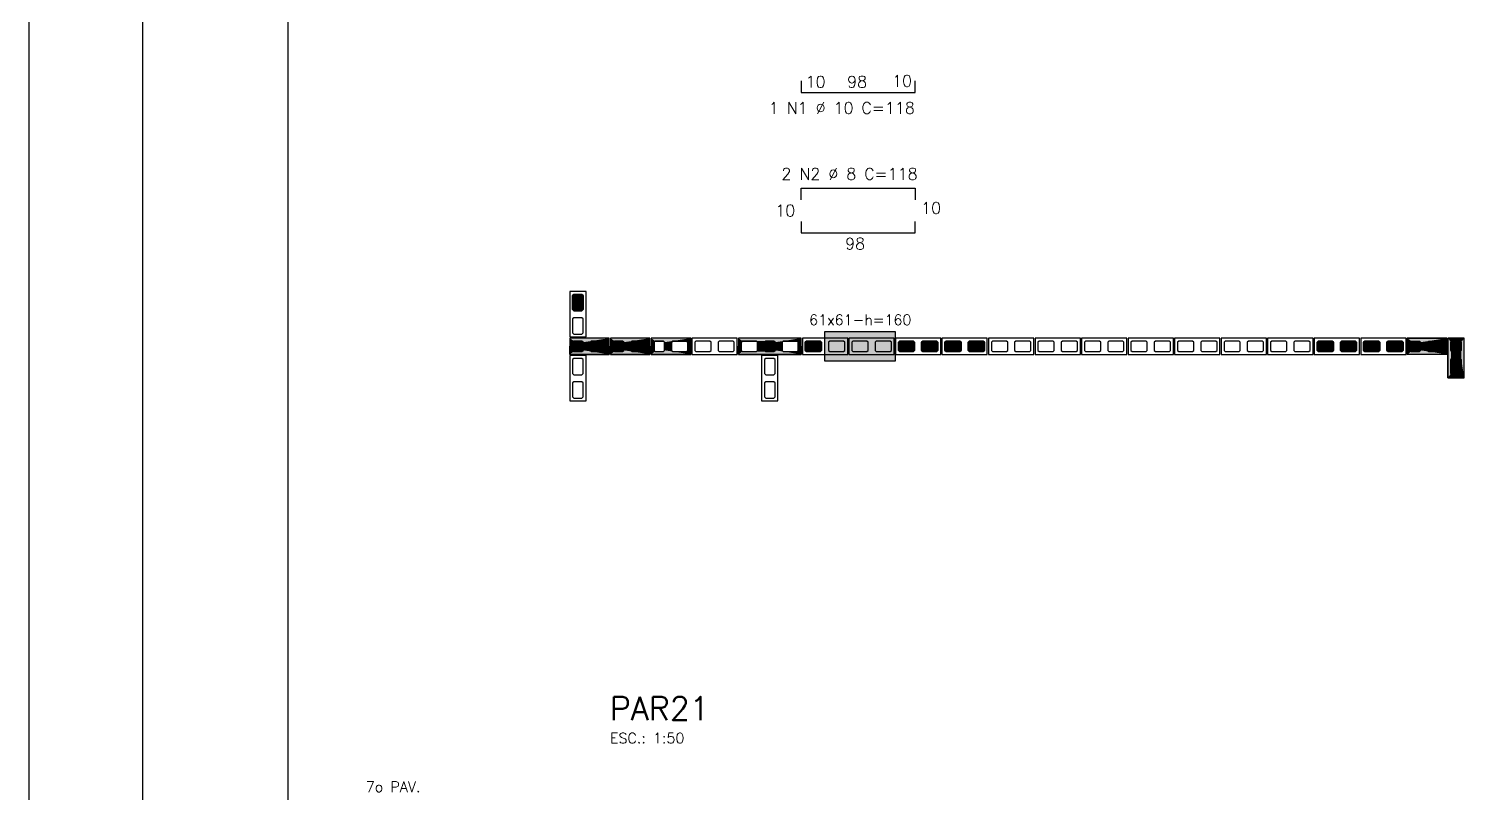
# Model space of a CAD drawing. Extents: x -1.9 to 86, y -1.6 to 61.
# Drawn here: x -1.95 to 22.98, y 15.89 to 29.02 of the extents above; entities that cross this region are included whole.
import ezdxf

# ---------------------------------------------------------------- set-up
doc = ezdxf.new("R2010")
doc.units = 0
doc.header["$MEASUREMENT"] = 0
doc.linetypes.add('HIDDEN', pattern=[9.525, 6.35, -3.175])
doc.layers.get('Defpoints').update_dxf_attribs({"linetype": 'CONTINUOUS'})
for name, color, linetype in [('ARQ_FOLHA', 7, 'CONTINUOUS'), ('PENA_01', 1, 'CONTINUOUS'), ('PENA_02', 2, 'CONTINUOUS'), ('PENA_03', 3, 'CONTINUOUS'), ('PENA_05', 5, 'CONTINUOUS'), ('PENA_06', 6, 'CONTINUOUS'), ('PENA_11', 252, 'CONTINUOUS'), ('PENA_19', 240, 'CONTINUOUS'), ('PENA_21', 100, 'CONTINUOUS'), ('PENA_23', 50, 'CONTINUOUS')]:
    doc.layers.add(name, color=color, linetype=linetype)
doc.styles.get("Standard").update_dxf_attribs({"font": 'ROMANS.SHX'})

msp = doc.modelspace()

# ---------------------------------------------------------------- linework, layer by layer
at = {"layer": 'ARQ_FOLHA', "color": 1}
for points in [[(0, 0), (84.1, 0), (84.1, 59.4), (0, 59.4)], [(2.5, 1), (83.1, 1), (83.1, 58.4), (2.5, 58.4)]]:
    msp.add_lwpolyline(points, close=True, dxfattribs=at)
at = {"layer": 'Defpoints', "color": 8, "linetype": 'HIDDEN', "ltscale": 100}
msp.add_lwpolyline([(-1.95, 60.95), (-1.95, -1.55), (86.05, -1.55), (86.05, 60.95)], close=True, dxfattribs=at)
at = {"layer": 'PENA_01', "linetype": 'Continuous'}
for points in [[(7.557, 24.173), (7.577, 24.193), (7.577, 24.433), (7.557, 24.453), (7.417, 24.453), (7.397, 24.433), (7.397, 24.193), (7.417, 24.173), (7.557, 24.173)], [(7.557, 23.773), (7.577, 23.793), (7.577, 24.033), (7.557, 24.053), (7.417, 24.053), (7.397, 24.033), (7.397, 23.793), (7.417, 23.773), (7.557, 23.773)], [(7.417, 23.473), (7.557, 23.473), (7.577, 23.493), (7.577, 23.633), (7.557, 23.653), (7.417, 23.653), (7.397, 23.633), (7.397, 23.493), (7.417, 23.473)], [(7.717, 23.473), (7.957, 23.473), (7.977, 23.493), (7.977, 23.633), (7.957, 23.653), (7.717, 23.653), (7.697, 23.633), (7.697, 23.493), (7.717, 23.473)], [(8.117, 23.473), (8.257, 23.473), (8.277, 23.493), (8.277, 23.633), (8.257, 23.653), (8.117, 23.653), (8.097, 23.633), (8.097, 23.493), (8.117, 23.473)], [(8.417, 23.473), (8.657, 23.473), (8.677, 23.493), (8.677, 23.633), (8.657, 23.653), (8.417, 23.653), (8.397, 23.633), (8.397, 23.493), (8.417, 23.473)], [(8.817, 23.473), (8.957, 23.473), (8.977, 23.493), (8.977, 23.633), (8.957, 23.653), (8.817, 23.653), (8.797, 23.633), (8.797, 23.493), (8.817, 23.473)], [(9.117, 23.473), (9.357, 23.473), (9.377, 23.493), (9.377, 23.633), (9.357, 23.653), (9.117, 23.653), (9.097, 23.633), (9.097, 23.493), (9.117, 23.473)], [(9.497, 23.493), (9.517, 23.473), (9.757, 23.473), (9.777, 23.493), (9.777, 23.633), (9.757, 23.653), (9.517, 23.653), (9.497, 23.633), (9.497, 23.493)], [(9.897, 23.493), (9.917, 23.473), (10.157, 23.473), (10.177, 23.493), (10.177, 23.633), (10.157, 23.653), (9.917, 23.653), (9.897, 23.633), (9.897, 23.493)], [(10.297, 23.493), (10.317, 23.473), (10.557, 23.473), (10.577, 23.493), (10.577, 23.633), (10.557, 23.653), (10.317, 23.653), (10.297, 23.633), (10.297, 23.493)], [(10.697, 23.493), (10.717, 23.473), (10.857, 23.473), (10.877, 23.493), (10.877, 23.633), (10.857, 23.653), (10.717, 23.653), (10.697, 23.633), (10.697, 23.493)], [(10.997, 23.493), (11.017, 23.473), (11.257, 23.473), (11.277, 23.493), (11.277, 23.633), (11.257, 23.653), (11.017, 23.653), (10.997, 23.633), (10.997, 23.493)], [(11.677, 23.633), (11.657, 23.653), (11.417, 23.653), (11.397, 23.633), (11.397, 23.493), (11.417, 23.473), (11.657, 23.473), (11.677, 23.493), (11.677, 23.633)], [(12.077, 23.633), (12.057, 23.653), (11.817, 23.653), (11.797, 23.633), (11.797, 23.493), (11.817, 23.473), (12.057, 23.473), (12.077, 23.493), (12.077, 23.633)], [(12.477, 23.633), (12.457, 23.653), (12.217, 23.653), (12.197, 23.633), (12.197, 23.493), (12.217, 23.473), (12.457, 23.473), (12.477, 23.493), (12.477, 23.633)], [(12.877, 23.633), (12.857, 23.653), (12.617, 23.653), (12.597, 23.633), (12.597, 23.493), (12.617, 23.473), (12.857, 23.473), (12.877, 23.493), (12.877, 23.633)], [(13.277, 23.633), (13.257, 23.653), (13.017, 23.653), (12.997, 23.633), (12.997, 23.493), (13.017, 23.473), (13.257, 23.473), (13.277, 23.493), (13.277, 23.633)], [(13.677, 23.633), (13.657, 23.653), (13.417, 23.653), (13.397, 23.633), (13.397, 23.493), (13.417, 23.473), (13.657, 23.473), (13.677, 23.493), (13.677, 23.633)], [(14.077, 23.633), (14.057, 23.653), (13.817, 23.653), (13.797, 23.633), (13.797, 23.493), (13.817, 23.473), (14.057, 23.473), (14.077, 23.493), (14.077, 23.633)], [(14.477, 23.633), (14.457, 23.653), (14.217, 23.653), (14.197, 23.633), (14.197, 23.493), (14.217, 23.473), (14.457, 23.473), (14.477, 23.493), (14.477, 23.633)], [(14.877, 23.633), (14.857, 23.653), (14.617, 23.653), (14.597, 23.633), (14.597, 23.493), (14.617, 23.473), (14.857, 23.473), (14.877, 23.493), (14.877, 23.633)], [(15.277, 23.633), (15.257, 23.653), (15.017, 23.653), (14.997, 23.633), (14.997, 23.493), (15.017, 23.473), (15.257, 23.473), (15.277, 23.493), (15.277, 23.633)], [(15.677, 23.633), (15.657, 23.653), (15.417, 23.653), (15.397, 23.633), (15.397, 23.493), (15.417, 23.473), (15.657, 23.473), (15.677, 23.493), (15.677, 23.633)], [(16.077, 23.633), (16.057, 23.653), (15.817, 23.653), (15.797, 23.633), (15.797, 23.493), (15.817, 23.473), (16.057, 23.473), (16.077, 23.493), (16.077, 23.633)], [(16.477, 23.633), (16.457, 23.653), (16.217, 23.653), (16.197, 23.633), (16.197, 23.493), (16.217, 23.473), (16.457, 23.473), (16.477, 23.493), (16.477, 23.633)], [(16.877, 23.633), (16.857, 23.653), (16.617, 23.653), (16.597, 23.633), (16.597, 23.493), (16.617, 23.473), (16.857, 23.473), (16.877, 23.493), (16.877, 23.633)], [(17.277, 23.633), (17.257, 23.653), (17.017, 23.653), (16.997, 23.633), (16.997, 23.493), (17.017, 23.473), (17.257, 23.473), (17.277, 23.493), (17.277, 23.633)], [(17.677, 23.633), (17.657, 23.653), (17.417, 23.653), (17.397, 23.633), (17.397, 23.493), (17.417, 23.473), (17.657, 23.473), (17.677, 23.493), (17.677, 23.633)], [(18.077, 23.633), (18.057, 23.653), (17.817, 23.653), (17.797, 23.633), (17.797, 23.493), (17.817, 23.473), (18.057, 23.473), (18.077, 23.493), (18.077, 23.633)], [(18.477, 23.633), (18.457, 23.653), (18.217, 23.653), (18.197, 23.633), (18.197, 23.493), (18.217, 23.473), (18.457, 23.473), (18.477, 23.493), (18.477, 23.633)], [(18.877, 23.633), (18.857, 23.653), (18.617, 23.653), (18.597, 23.633), (18.597, 23.493), (18.617, 23.473), (18.857, 23.473), (18.877, 23.493), (18.877, 23.633)], [(19.277, 23.633), (19.257, 23.653), (19.017, 23.653), (18.997, 23.633), (18.997, 23.493), (19.017, 23.473), (19.257, 23.473), (19.277, 23.493), (19.277, 23.633)], [(19.677, 23.633), (19.657, 23.653), (19.417, 23.653), (19.397, 23.633), (19.397, 23.493), (19.417, 23.473), (19.657, 23.473), (19.677, 23.493), (19.677, 23.633)], [(20.077, 23.633), (20.057, 23.653), (19.817, 23.653), (19.797, 23.633), (19.797, 23.493), (19.817, 23.473), (20.057, 23.473), (20.077, 23.493), (20.077, 23.633)], [(20.477, 23.633), (20.457, 23.653), (20.217, 23.653), (20.197, 23.633), (20.197, 23.493), (20.217, 23.473), (20.457, 23.473), (20.477, 23.493), (20.477, 23.633)], [(20.877, 23.633), (20.857, 23.653), (20.617, 23.653), (20.597, 23.633), (20.597, 23.493), (20.617, 23.473), (20.857, 23.473), (20.877, 23.493), (20.877, 23.633)], [(21.277, 23.633), (21.257, 23.653), (21.017, 23.653), (20.997, 23.633), (20.997, 23.493), (21.017, 23.473), (21.257, 23.473), (21.277, 23.493), (21.277, 23.633)], [(21.677, 23.633), (21.657, 23.653), (21.417, 23.653), (21.397, 23.633), (21.397, 23.493), (21.417, 23.473), (21.657, 23.473), (21.677, 23.493), (21.677, 23.633)], [(21.817, 23.653), (21.957, 23.653), (21.977, 23.633), (21.977, 23.493), (21.957, 23.473), (21.817, 23.473), (21.797, 23.493), (21.797, 23.633), (21.817, 23.653)], [(22.117, 23.653), (22.357, 23.653), (22.377, 23.633), (22.377, 23.493), (22.357, 23.473), (22.117, 23.473), (22.097, 23.493), (22.097, 23.633), (22.117, 23.653)], [(22.497, 23.633), (22.497, 23.493), (22.517, 23.473), (22.657, 23.473), (22.677, 23.493), (22.677, 23.633), (22.657, 23.653), (22.517, 23.653), (22.497, 23.633)], [(7.417, 23.353), (7.397, 23.333), (7.397, 23.093), (7.417, 23.073), (7.557, 23.073), (7.577, 23.093), (7.577, 23.333), (7.557, 23.353), (7.417, 23.353)], [(10.717, 23.353), (10.697, 23.333), (10.697, 23.093), (10.717, 23.073), (10.857, 23.073), (10.877, 23.093), (10.877, 23.333), (10.857, 23.353), (10.717, 23.353)], [(22.497, 23.333), (22.497, 23.093), (22.517, 23.073), (22.657, 23.073), (22.677, 23.093), (22.677, 23.333), (22.657, 23.353), (22.517, 23.353), (22.497, 23.333)], [(7.417, 22.953), (7.397, 22.933), (7.397, 22.693), (7.417, 22.673), (7.557, 22.673), (7.577, 22.693), (7.577, 22.933), (7.557, 22.953), (7.417, 22.953)], [(10.717, 22.953), (10.697, 22.933), (10.697, 22.693), (10.717, 22.673), (10.857, 22.673), (10.877, 22.693), (10.877, 22.933), (10.857, 22.953), (10.717, 22.953)]]:
    msp.add_lwpolyline(points, dxfattribs=at)
at = {"layer": 'PENA_02', "linetype": 'Continuous'}
for p, q in [((11.327, 23.703), (10.247, 23.703)), ((10.247, 23.703), (10.247, 23.423)), ((11.327, 23.423), (11.327, 23.703)), ((10.247, 23.423), (11.327, 23.423))]:
    msp.add_line(p, q, dxfattribs=at)
for points in [[(7.627, 23.723), (7.627, 24.503), (7.347, 24.503), (7.347, 23.723), (7.627, 23.723)], [(7.347, 23.423), (8.027, 23.423), (8.027, 23.703), (7.347, 23.703), (7.347, 23.423)], [(8.047, 23.423), (8.727, 23.423), (8.727, 23.703), (8.047, 23.703), (8.047, 23.423)], [(8.747, 23.423), (9.427, 23.423), (9.427, 23.703), (8.747, 23.703), (8.747, 23.423)], [(9.447, 23.423), (10.227, 23.423), (10.227, 23.703), (9.447, 23.703), (9.447, 23.423)], [(12.127, 23.703), (11.347, 23.703), (11.347, 23.423), (12.127, 23.423), (12.127, 23.703)], [(12.927, 23.703), (12.147, 23.703), (12.147, 23.423), (12.927, 23.423), (12.927, 23.703)], [(13.727, 23.703), (12.947, 23.703), (12.947, 23.423), (13.727, 23.423), (13.727, 23.703)], [(14.527, 23.703), (13.747, 23.703), (13.747, 23.423), (14.527, 23.423), (14.527, 23.703)], [(15.327, 23.703), (14.547, 23.703), (14.547, 23.423), (15.327, 23.423), (15.327, 23.703)], [(16.127, 23.703), (15.347, 23.703), (15.347, 23.423), (16.127, 23.423), (16.127, 23.703)], [(16.927, 23.703), (16.147, 23.703), (16.147, 23.423), (16.927, 23.423), (16.927, 23.703)], [(17.727, 23.703), (16.947, 23.703), (16.947, 23.423), (17.727, 23.423), (17.727, 23.703)], [(18.527, 23.703), (17.747, 23.703), (17.747, 23.423), (18.527, 23.423), (18.527, 23.703)], [(19.327, 23.703), (18.547, 23.703), (18.547, 23.423), (19.327, 23.423), (19.327, 23.703)], [(20.127, 23.703), (19.347, 23.703), (19.347, 23.423), (20.127, 23.423), (20.127, 23.703)], [(20.927, 23.703), (20.147, 23.703), (20.147, 23.423), (20.927, 23.423), (20.927, 23.703)], [(21.727, 23.703), (20.947, 23.703), (20.947, 23.423), (21.727, 23.423), (21.727, 23.703)], [(21.747, 23.703), (22.427, 23.703), (22.427, 23.423), (21.747, 23.423), (21.747, 23.703)], [(22.447, 23.703), (22.447, 23.023), (22.727, 23.023), (22.727, 23.703), (22.447, 23.703)], [(7.347, 23.403), (7.347, 22.623), (7.627, 22.623), (7.627, 23.403), (7.347, 23.403)], [(10.647, 23.403), (10.647, 22.623), (10.927, 22.623), (10.927, 23.403), (10.647, 23.403)]]:
    msp.add_lwpolyline(points, dxfattribs=at)
at = {"layer": 'PENA_03', "linetype": 'Continuous'}
for points in [[(7.557, 24.453), (7.577, 24.433), (7.577, 24.193), (7.557, 24.173), (7.417, 24.173), (7.397, 24.193), (7.397, 24.433), (7.417, 24.453), (7.557, 24.453)], [(7.557, 23.653), (7.577, 23.633), (7.577, 23.493), (7.557, 23.473), (7.417, 23.473), (7.397, 23.493), (7.397, 23.633), (7.417, 23.653), (7.557, 23.653)], [(7.977, 23.493), (7.957, 23.473), (7.717, 23.473), (7.697, 23.493), (7.697, 23.633), (7.717, 23.653), (7.957, 23.653), (7.977, 23.633), (7.977, 23.493)], [(8.257, 23.653), (8.277, 23.633), (8.277, 23.493), (8.257, 23.473), (8.117, 23.473), (8.097, 23.493), (8.097, 23.633), (8.117, 23.653), (8.257, 23.653)], [(8.677, 23.493), (8.657, 23.473), (8.417, 23.473), (8.397, 23.493), (8.397, 23.633), (8.417, 23.653), (8.657, 23.653), (8.677, 23.633), (8.677, 23.493)], [(10.857, 23.653), (10.877, 23.633), (10.877, 23.493), (10.857, 23.473), (10.717, 23.473), (10.697, 23.493), (10.697, 23.633), (10.717, 23.653), (10.857, 23.653)], [(11.397, 23.633), (11.417, 23.653), (11.657, 23.653), (11.677, 23.633), (11.677, 23.493), (11.657, 23.473), (11.417, 23.473), (11.397, 23.493), (11.397, 23.633)], [(12.997, 23.633), (13.017, 23.653), (13.257, 23.653), (13.277, 23.633), (13.277, 23.493), (13.257, 23.473), (13.017, 23.473), (12.997, 23.493), (12.997, 23.633)], [(13.397, 23.633), (13.417, 23.653), (13.657, 23.653), (13.677, 23.633), (13.677, 23.493), (13.657, 23.473), (13.417, 23.473), (13.397, 23.493), (13.397, 23.633)], [(13.797, 23.633), (13.817, 23.653), (14.057, 23.653), (14.077, 23.633), (14.077, 23.493), (14.057, 23.473), (13.817, 23.473), (13.797, 23.493), (13.797, 23.633)], [(14.197, 23.633), (14.217, 23.653), (14.457, 23.653), (14.477, 23.633), (14.477, 23.493), (14.457, 23.473), (14.217, 23.473), (14.197, 23.493), (14.197, 23.633)], [(20.477, 23.493), (20.457, 23.473), (20.217, 23.473), (20.197, 23.493), (20.197, 23.633), (20.217, 23.653), (20.457, 23.653), (20.477, 23.633), (20.477, 23.493)], [(20.877, 23.493), (20.857, 23.473), (20.617, 23.473), (20.597, 23.493), (20.597, 23.633), (20.617, 23.653), (20.857, 23.653), (20.877, 23.633), (20.877, 23.493)], [(21.277, 23.493), (21.257, 23.473), (21.017, 23.473), (20.997, 23.493), (20.997, 23.633), (21.017, 23.653), (21.257, 23.653), (21.277, 23.633), (21.277, 23.493)], [(21.677, 23.493), (21.657, 23.473), (21.417, 23.473), (21.397, 23.493), (21.397, 23.633), (21.417, 23.653), (21.657, 23.653), (21.677, 23.633), (21.677, 23.493)], [(21.957, 23.653), (21.977, 23.633), (21.977, 23.493), (21.957, 23.473), (21.817, 23.473), (21.797, 23.493), (21.797, 23.633), (21.817, 23.653), (21.957, 23.653)], [(22.377, 23.493), (22.357, 23.473), (22.117, 23.473), (22.097, 23.493), (22.097, 23.633), (22.117, 23.653), (22.357, 23.653), (22.377, 23.633), (22.377, 23.493)], [(22.677, 23.493), (22.657, 23.473), (22.517, 23.473), (22.497, 23.493), (22.497, 23.633), (22.517, 23.653), (22.657, 23.653), (22.677, 23.633), (22.677, 23.493)], [(22.517, 23.073), (22.497, 23.093), (22.497, 23.333), (22.517, 23.353), (22.657, 23.353), (22.677, 23.333), (22.677, 23.093), (22.657, 23.073), (22.517, 23.073)]]:
    msp.add_lwpolyline(points, dxfattribs=at)
for centre in [(7.487, 24.313), (7.487, 23.563), (7.837, 23.563), (8.187, 23.563), (8.537, 23.563), (10.787, 23.563), (11.537, 23.563), (13.137, 23.563), (13.537, 23.563), (13.937, 23.563), (14.337, 23.563), (20.337, 23.563), (20.737, 23.563), (21.137, 23.563), (21.537, 23.563), (21.887, 23.563), (22.237, 23.563), (22.587, 23.563), (22.587, 23.213)]:
    msp.add_circle(centre, 0.04, dxfattribs=at)
for points in [[(7.527, 24.313), (7.467, 24.347), (7.449, 24.326)], [(7.527, 24.313), (7.449, 24.326), (7.449, 24.299)], [(7.527, 24.313), (7.449, 24.299), (7.467, 24.278)], [(7.527, 24.313), (7.494, 24.352), (7.467, 24.347)], [(7.527, 24.313), (7.467, 24.278), (7.494, 24.273)], [(7.527, 24.313), (7.518, 24.338), (7.494, 24.352)], [(7.527, 24.313), (7.494, 24.273), (7.518, 24.287)], [(7.527, 24.313), (7.518, 24.287), (7.527, 24.313)], [(7.527, 23.563), (7.467, 23.597), (7.449, 23.576)], [(7.527, 23.563), (7.449, 23.576), (7.449, 23.549)], [(7.527, 23.563), (7.449, 23.549), (7.467, 23.528)], [(7.527, 23.563), (7.494, 23.602), (7.467, 23.597)], [(7.527, 23.563), (7.467, 23.528), (7.494, 23.523)], [(7.527, 23.563), (7.518, 23.588), (7.494, 23.602)], [(7.527, 23.563), (7.494, 23.523), (7.518, 23.537)], [(7.527, 23.563), (7.518, 23.537), (7.527, 23.563)], [(7.877, 23.563), (7.817, 23.597), (7.799, 23.576)], [(7.877, 23.563), (7.799, 23.576), (7.799, 23.549)], [(7.877, 23.563), (7.799, 23.549), (7.817, 23.528)], [(7.877, 23.563), (7.844, 23.602), (7.817, 23.597)], [(7.877, 23.563), (7.817, 23.528), (7.844, 23.523)], [(7.877, 23.563), (7.868, 23.588), (7.844, 23.602)], [(7.877, 23.563), (7.844, 23.523), (7.868, 23.537)], [(7.877, 23.563), (7.868, 23.537), (7.877, 23.563)], [(8.227, 23.563), (8.167, 23.597), (8.149, 23.576)], [(8.227, 23.563), (8.149, 23.576), (8.149, 23.549)], [(8.227, 23.563), (8.149, 23.549), (8.167, 23.528)], [(8.227, 23.563), (8.194, 23.602), (8.167, 23.597)], [(8.227, 23.563), (8.167, 23.528), (8.194, 23.523)], [(8.227, 23.563), (8.218, 23.588), (8.194, 23.602)], [(8.227, 23.563), (8.194, 23.523), (8.218, 23.537)], [(8.227, 23.563), (8.218, 23.537), (8.227, 23.563)], [(8.577, 23.563), (8.517, 23.597), (8.499, 23.576)], [(8.577, 23.563), (8.499, 23.576), (8.499, 23.549)], [(8.577, 23.563), (8.499, 23.549), (8.517, 23.528)], [(8.577, 23.563), (8.544, 23.602), (8.517, 23.597)], [(8.577, 23.563), (8.517, 23.528), (8.544, 23.523)], [(8.577, 23.563), (8.568, 23.588), (8.544, 23.602)], [(8.577, 23.563), (8.544, 23.523), (8.568, 23.537)], [(8.577, 23.563), (8.568, 23.537), (8.577, 23.563)], [(10.827, 23.563), (10.767, 23.597), (10.749, 23.576)], [(10.827, 23.563), (10.749, 23.576), (10.749, 23.549)], [(10.827, 23.563), (10.749, 23.549), (10.767, 23.528)], [(10.827, 23.563), (10.794, 23.602), (10.767, 23.597)], [(10.827, 23.563), (10.767, 23.528), (10.794, 23.523)], [(10.827, 23.563), (10.818, 23.588), (10.794, 23.602)], [(10.827, 23.563), (10.794, 23.523), (10.818, 23.537)], [(10.827, 23.563), (10.818, 23.537), (10.827, 23.563)], [(11.577, 23.563), (11.517, 23.597), (11.499, 23.576)], [(11.577, 23.563), (11.499, 23.576), (11.499, 23.549)], [(11.577, 23.563), (11.499, 23.549), (11.517, 23.528)], [(11.577, 23.563), (11.544, 23.602), (11.517, 23.597)], [(11.577, 23.563), (11.517, 23.528), (11.544, 23.523)], [(11.577, 23.563), (11.568, 23.588), (11.544, 23.602)], [(11.577, 23.563), (11.544, 23.523), (11.568, 23.537)], [(11.577, 23.563), (11.568, 23.537), (11.577, 23.563)], [(13.177, 23.563), (13.117, 23.597), (13.099, 23.576)], [(13.177, 23.563), (13.099, 23.576), (13.099, 23.549)], [(13.177, 23.563), (13.099, 23.549), (13.117, 23.528)], [(13.177, 23.563), (13.144, 23.602), (13.117, 23.597)], [(13.177, 23.563), (13.117, 23.528), (13.144, 23.523)], [(13.177, 23.563), (13.168, 23.588), (13.144, 23.602)], [(13.177, 23.563), (13.144, 23.523), (13.168, 23.537)], [(13.177, 23.563), (13.168, 23.537), (13.177, 23.563)], [(13.577, 23.563), (13.517, 23.597), (13.499, 23.576)], [(13.577, 23.563), (13.499, 23.576), (13.499, 23.549)], [(13.577, 23.563), (13.499, 23.549), (13.517, 23.528)], [(13.577, 23.563), (13.544, 23.602), (13.517, 23.597)], [(13.577, 23.563), (13.517, 23.528), (13.544, 23.523)], [(13.577, 23.563), (13.568, 23.588), (13.544, 23.602)], [(13.577, 23.563), (13.544, 23.523), (13.568, 23.537)], [(13.577, 23.563), (13.568, 23.537), (13.577, 23.563)], [(13.977, 23.563), (13.917, 23.597), (13.899, 23.576)], [(13.977, 23.563), (13.899, 23.576), (13.899, 23.549)], [(13.977, 23.563), (13.899, 23.549), (13.917, 23.528)], [(13.977, 23.563), (13.944, 23.602), (13.917, 23.597)], [(13.977, 23.563), (13.917, 23.528), (13.944, 23.523)], [(13.977, 23.563), (13.968, 23.588), (13.944, 23.602)], [(13.977, 23.563), (13.944, 23.523), (13.968, 23.537)], [(13.977, 23.563), (13.968, 23.537), (13.977, 23.563)], [(14.377, 23.563), (14.317, 23.597), (14.299, 23.576)], [(14.377, 23.563), (14.299, 23.576), (14.299, 23.549)], [(14.377, 23.563), (14.299, 23.549), (14.317, 23.528)], [(14.377, 23.563), (14.344, 23.602), (14.317, 23.597)], [(14.377, 23.563), (14.317, 23.528), (14.344, 23.523)], [(14.377, 23.563), (14.368, 23.588), (14.344, 23.602)], [(14.377, 23.563), (14.344, 23.523), (14.368, 23.537)], [(14.377, 23.563), (14.368, 23.537), (14.377, 23.563)], [(20.377, 23.563), (20.317, 23.597), (20.299, 23.576)], [(20.377, 23.563), (20.299, 23.576), (20.299, 23.549)], [(20.377, 23.563), (20.299, 23.549), (20.317, 23.528)], [(20.377, 23.563), (20.344, 23.602), (20.317, 23.597)], [(20.377, 23.563), (20.317, 23.528), (20.344, 23.523)], [(20.377, 23.563), (20.368, 23.588), (20.344, 23.602)], [(20.377, 23.563), (20.344, 23.523), (20.368, 23.537)], [(20.377, 23.563), (20.368, 23.537), (20.377, 23.563)], [(20.777, 23.563), (20.717, 23.597), (20.699, 23.576)], [(20.777, 23.563), (20.699, 23.576), (20.699, 23.549)], [(20.777, 23.563), (20.699, 23.549), (20.717, 23.528)], [(20.777, 23.563), (20.744, 23.602), (20.717, 23.597)], [(20.777, 23.563), (20.717, 23.528), (20.744, 23.523)], [(20.777, 23.563), (20.768, 23.588), (20.744, 23.602)], [(20.777, 23.563), (20.744, 23.523), (20.768, 23.537)], [(20.777, 23.563), (20.768, 23.537), (20.777, 23.563)], [(21.177, 23.563), (21.117, 23.597), (21.099, 23.576)], [(21.177, 23.563), (21.099, 23.576), (21.099, 23.549)], [(21.177, 23.563), (21.099, 23.549), (21.117, 23.528)], [(21.177, 23.563), (21.144, 23.602), (21.117, 23.597)], [(21.177, 23.563), (21.117, 23.528), (21.144, 23.523)], [(21.177, 23.563), (21.168, 23.588), (21.144, 23.602)], [(21.177, 23.563), (21.144, 23.523), (21.168, 23.537)], [(21.177, 23.563), (21.168, 23.537), (21.177, 23.563)], [(21.577, 23.563), (21.517, 23.597), (21.499, 23.576)], [(21.577, 23.563), (21.499, 23.576), (21.499, 23.549)], [(21.577, 23.563), (21.499, 23.549), (21.517, 23.528)], [(21.577, 23.563), (21.544, 23.602), (21.517, 23.597)], [(21.577, 23.563), (21.517, 23.528), (21.544, 23.523)], [(21.577, 23.563), (21.568, 23.588), (21.544, 23.602)], [(21.577, 23.563), (21.544, 23.523), (21.568, 23.537)], [(21.577, 23.563), (21.568, 23.537), (21.577, 23.563)], [(21.927, 23.563), (21.867, 23.597), (21.849, 23.576)], [(21.927, 23.563), (21.849, 23.576), (21.849, 23.549)], [(21.927, 23.563), (21.849, 23.549), (21.867, 23.528)], [(21.927, 23.563), (21.894, 23.602), (21.867, 23.597)], [(21.927, 23.563), (21.867, 23.528), (21.894, 23.523)], [(21.927, 23.563), (21.918, 23.588), (21.894, 23.602)], [(21.927, 23.563), (21.894, 23.523), (21.918, 23.537)], [(21.927, 23.563), (21.918, 23.537), (21.927, 23.563)], [(22.277, 23.563), (22.217, 23.597), (22.199, 23.576)], [(22.277, 23.563), (22.199, 23.576), (22.199, 23.549)], [(22.277, 23.563), (22.199, 23.549), (22.217, 23.528)], [(22.277, 23.563), (22.244, 23.602), (22.217, 23.597)], [(22.277, 23.563), (22.217, 23.528), (22.244, 23.523)], [(22.277, 23.563), (22.268, 23.588), (22.244, 23.602)], [(22.277, 23.563), (22.244, 23.523), (22.268, 23.537)], [(22.277, 23.563), (22.268, 23.537), (22.277, 23.563)], [(22.627, 23.563), (22.567, 23.597), (22.549, 23.576)], [(22.627, 23.563), (22.549, 23.576), (22.549, 23.549)], [(22.627, 23.563), (22.549, 23.549), (22.567, 23.528)], [(22.627, 23.563), (22.594, 23.602), (22.567, 23.597)], [(22.627, 23.563), (22.567, 23.528), (22.594, 23.523)], [(22.627, 23.563), (22.618, 23.588), (22.594, 23.602)], [(22.627, 23.563), (22.594, 23.523), (22.618, 23.537)], [(22.627, 23.563), (22.618, 23.537), (22.627, 23.563)], [(22.627, 23.213), (22.567, 23.247), (22.549, 23.226)], [(22.627, 23.213), (22.549, 23.226), (22.549, 23.199)], [(22.627, 23.213), (22.549, 23.199), (22.567, 23.178)], [(22.627, 23.213), (22.594, 23.252), (22.567, 23.247)], [(22.627, 23.213), (22.567, 23.178), (22.594, 23.173)], [(22.627, 23.213), (22.618, 23.238), (22.594, 23.252)], [(22.627, 23.213), (22.594, 23.173), (22.618, 23.187)], [(22.627, 23.213), (22.618, 23.187), (22.627, 23.213)]]:
    msp.add_solid(points, dxfattribs=at)
at = {"layer": 'PENA_05', "linetype": 'Continuous'}
for p, q in [((11.328, 28.124), (11.328, 27.924)), ((11.328, 27.924), (13.288, 27.924)), ((13.288, 27.924), (13.288, 28.124)), ((11.328, 26.082), (11.328, 26.282)), ((11.328, 26.282), (13.288, 26.282)), ((13.288, 26.282), (13.288, 26.082)), ((11.328, 25.71), (11.328, 25.51)), ((13.288, 25.51), (13.288, 25.71)), ((11.328, 25.51), (13.288, 25.51))]:
    msp.add_line(p, q, dxfattribs=at)
at = {"layer": 'PENA_11', "linetype": 'Continuous'}
for points in [[(7.557, 24.453), (7.417, 24.173), (7.397, 24.193)], [(7.557, 24.453), (7.397, 24.193), (7.397, 24.433)], [(7.557, 24.453), (7.397, 24.433), (7.417, 24.453)], [(7.557, 24.453), (7.557, 24.173), (7.417, 24.173)], [(7.557, 24.453), (7.417, 24.453), (7.557, 24.453)], [(7.557, 24.453), (7.577, 24.433), (7.577, 24.193)], [(7.557, 24.453), (7.577, 24.193), (7.557, 24.173)], [(7.557, 23.653), (7.417, 23.473), (7.397, 23.493)], [(7.557, 23.653), (7.397, 23.493), (7.397, 23.633)], [(7.557, 23.653), (7.397, 23.633), (7.417, 23.653)], [(7.557, 23.653), (7.557, 23.473), (7.417, 23.473)], [(7.557, 23.653), (7.417, 23.653), (7.557, 23.653)], [(7.557, 23.653), (7.577, 23.633), (7.577, 23.493)], [(7.557, 23.653), (7.577, 23.493), (7.557, 23.473)], [(7.977, 23.493), (7.697, 23.633), (7.717, 23.653)], [(7.977, 23.493), (7.697, 23.493), (7.697, 23.633)], [(7.977, 23.493), (7.717, 23.473), (7.697, 23.493)], [(7.977, 23.493), (7.717, 23.653), (7.957, 23.653)], [(7.977, 23.493), (7.957, 23.473), (7.717, 23.473)], [(7.977, 23.493), (7.957, 23.653), (7.977, 23.633)], [(7.977, 23.493), (7.977, 23.633), (7.977, 23.493)], [(8.257, 23.653), (8.117, 23.473), (8.097, 23.493)], [(8.257, 23.653), (8.097, 23.493), (8.097, 23.633)], [(8.257, 23.653), (8.097, 23.633), (8.117, 23.653)], [(8.257, 23.653), (8.257, 23.473), (8.117, 23.473)], [(8.257, 23.653), (8.117, 23.653), (8.257, 23.653)], [(8.257, 23.653), (8.277, 23.633), (8.277, 23.493)], [(8.257, 23.653), (8.277, 23.493), (8.257, 23.473)], [(8.677, 23.493), (8.397, 23.633), (8.417, 23.653)], [(8.677, 23.493), (8.397, 23.493), (8.397, 23.633)], [(8.677, 23.493), (8.417, 23.473), (8.397, 23.493)], [(8.677, 23.493), (8.417, 23.653), (8.657, 23.653)], [(8.677, 23.493), (8.657, 23.473), (8.417, 23.473)], [(8.677, 23.493), (8.657, 23.653), (8.677, 23.633)], [(8.677, 23.493), (8.677, 23.633), (8.677, 23.493)], [(10.857, 23.653), (10.717, 23.473), (10.697, 23.493)], [(10.857, 23.653), (10.697, 23.493), (10.697, 23.633)], [(10.857, 23.653), (10.697, 23.633), (10.717, 23.653)], [(10.857, 23.653), (10.857, 23.473), (10.717, 23.473)], [(10.857, 23.653), (10.717, 23.653), (10.857, 23.653)], [(10.857, 23.653), (10.877, 23.633), (10.877, 23.493)], [(10.857, 23.653), (10.877, 23.493), (10.857, 23.473)], [(11.397, 23.633), (11.417, 23.653), (11.657, 23.653)], [(11.397, 23.633), (11.657, 23.653), (11.677, 23.633)], [(11.397, 23.633), (11.677, 23.633), (11.677, 23.493)], [(11.397, 23.633), (11.677, 23.493), (11.657, 23.473)], [(11.397, 23.633), (11.657, 23.473), (11.417, 23.473)], [(11.397, 23.633), (11.417, 23.473), (11.397, 23.493)], [(11.397, 23.633), (11.397, 23.493), (11.397, 23.633)], [(12.997, 23.633), (13.017, 23.653), (13.257, 23.653)], [(12.997, 23.633), (13.257, 23.653), (13.277, 23.633)], [(12.997, 23.633), (13.277, 23.633), (13.277, 23.493)], [(12.997, 23.633), (13.277, 23.493), (13.257, 23.473)], [(12.997, 23.633), (13.257, 23.473), (13.017, 23.473)], [(12.997, 23.633), (13.017, 23.473), (12.997, 23.493)], [(12.997, 23.633), (12.997, 23.493), (12.997, 23.633)], [(13.397, 23.633), (13.417, 23.653), (13.657, 23.653)], [(13.397, 23.633), (13.657, 23.653), (13.677, 23.633)], [(13.397, 23.633), (13.677, 23.633), (13.677, 23.493)], [(13.397, 23.633), (13.677, 23.493), (13.657, 23.473)], [(13.397, 23.633), (13.657, 23.473), (13.417, 23.473)], [(13.397, 23.633), (13.417, 23.473), (13.397, 23.493)], [(13.397, 23.633), (13.397, 23.493), (13.397, 23.633)], [(13.797, 23.633), (13.817, 23.653), (14.057, 23.653)], [(13.797, 23.633), (14.057, 23.653), (14.077, 23.633)], [(13.797, 23.633), (14.077, 23.633), (14.077, 23.493)], [(13.797, 23.633), (14.077, 23.493), (14.057, 23.473)], [(13.797, 23.633), (14.057, 23.473), (13.817, 23.473)], [(13.797, 23.633), (13.817, 23.473), (13.797, 23.493)], [(13.797, 23.633), (13.797, 23.493), (13.797, 23.633)], [(14.197, 23.633), (14.217, 23.653), (14.457, 23.653)], [(14.197, 23.633), (14.457, 23.653), (14.477, 23.633)], [(14.197, 23.633), (14.477, 23.633), (14.477, 23.493)], [(14.197, 23.633), (14.477, 23.493), (14.457, 23.473)], [(14.197, 23.633), (14.457, 23.473), (14.217, 23.473)], [(14.197, 23.633), (14.217, 23.473), (14.197, 23.493)], [(14.197, 23.633), (14.197, 23.493), (14.197, 23.633)], [(20.477, 23.493), (20.197, 23.633), (20.217, 23.653)], [(20.477, 23.493), (20.197, 23.493), (20.197, 23.633)], [(20.477, 23.493), (20.217, 23.473), (20.197, 23.493)], [(20.477, 23.493), (20.217, 23.653), (20.457, 23.653)], [(20.477, 23.493), (20.457, 23.473), (20.217, 23.473)], [(20.477, 23.493), (20.457, 23.653), (20.477, 23.633)], [(20.477, 23.493), (20.477, 23.633), (20.477, 23.493)], [(20.877, 23.493), (20.597, 23.633), (20.617, 23.653)], [(20.877, 23.493), (20.597, 23.493), (20.597, 23.633)], [(20.877, 23.493), (20.617, 23.473), (20.597, 23.493)], [(20.877, 23.493), (20.617, 23.653), (20.857, 23.653)], [(20.877, 23.493), (20.857, 23.473), (20.617, 23.473)], [(20.877, 23.493), (20.857, 23.653), (20.877, 23.633)], [(20.877, 23.493), (20.877, 23.633), (20.877, 23.493)], [(21.277, 23.493), (20.997, 23.633), (21.017, 23.653)], [(21.277, 23.493), (20.997, 23.493), (20.997, 23.633)], [(21.277, 23.493), (21.017, 23.473), (20.997, 23.493)], [(21.277, 23.493), (21.017, 23.653), (21.257, 23.653)], [(21.277, 23.493), (21.257, 23.473), (21.017, 23.473)], [(21.277, 23.493), (21.257, 23.653), (21.277, 23.633)], [(21.277, 23.493), (21.277, 23.633), (21.277, 23.493)], [(21.677, 23.493), (21.397, 23.633), (21.417, 23.653)], [(21.677, 23.493), (21.397, 23.493), (21.397, 23.633)], [(21.677, 23.493), (21.417, 23.473), (21.397, 23.493)], [(21.677, 23.493), (21.417, 23.653), (21.657, 23.653)], [(21.677, 23.493), (21.657, 23.473), (21.417, 23.473)], [(21.677, 23.493), (21.657, 23.653), (21.677, 23.633)], [(21.677, 23.493), (21.677, 23.633), (21.677, 23.493)], [(21.957, 23.653), (21.817, 23.473), (21.797, 23.493)], [(21.957, 23.653), (21.797, 23.493), (21.797, 23.633)], [(21.957, 23.653), (21.797, 23.633), (21.817, 23.653)], [(21.957, 23.653), (21.957, 23.473), (21.817, 23.473)], [(21.957, 23.653), (21.817, 23.653), (21.957, 23.653)], [(21.957, 23.653), (21.977, 23.633), (21.977, 23.493)], [(21.957, 23.653), (21.977, 23.493), (21.957, 23.473)], [(22.377, 23.493), (22.097, 23.633), (22.117, 23.653)], [(22.377, 23.493), (22.097, 23.493), (22.097, 23.633)], [(22.377, 23.493), (22.117, 23.473), (22.097, 23.493)], [(22.377, 23.493), (22.117, 23.653), (22.357, 23.653)], [(22.377, 23.493), (22.357, 23.473), (22.117, 23.473)], [(22.377, 23.493), (22.357, 23.653), (22.377, 23.633)], [(22.377, 23.493), (22.377, 23.633), (22.377, 23.493)], [(22.677, 23.493), (22.497, 23.633), (22.517, 23.653)], [(22.677, 23.493), (22.497, 23.493), (22.497, 23.633)], [(22.677, 23.493), (22.517, 23.473), (22.497, 23.493)], [(22.677, 23.493), (22.517, 23.653), (22.657, 23.653)], [(22.677, 23.493), (22.657, 23.473), (22.517, 23.473)], [(22.677, 23.493), (22.657, 23.653), (22.677, 23.633)], [(22.677, 23.493), (22.677, 23.633), (22.677, 23.493)], [(22.517, 23.073), (22.497, 23.333), (22.517, 23.353)], [(22.517, 23.073), (22.497, 23.093), (22.497, 23.333)], [(22.517, 23.073), (22.517, 23.353), (22.657, 23.353)], [(22.517, 23.073), (22.657, 23.353), (22.677, 23.333)], [(22.517, 23.073), (22.677, 23.333), (22.677, 23.093)], [(22.517, 23.073), (22.677, 23.093), (22.657, 23.073)], [(22.517, 23.073), (22.657, 23.073), (22.517, 23.073)]]:
    msp.add_solid(points, dxfattribs=at)
at = {"layer": 'PENA_19', "linetype": 'Continuous'}
for points in [[(10.247, 23.563), (10.297, 23.563), (10.297, 23.633), (10.317, 23.653), (10.557, 23.653), (10.577, 23.633), (10.577, 23.563), (10.697, 23.563), (10.697, 23.633), (10.717, 23.653), (10.857, 23.653), (10.877, 23.633), (10.877, 23.563), (10.997, 23.563), (10.997, 23.633), (11.017, 23.653), (11.257, 23.653), (11.277, 23.633), (11.277, 23.563), (11.327, 23.563), (11.327, 23.703), (10.247, 23.703), (10.247, 23.563)], [(10.247, 23.563), (10.297, 23.563), (10.297, 23.493), (10.317, 23.473), (10.557, 23.473), (10.577, 23.493), (10.577, 23.563), (10.697, 23.563), (10.697, 23.493), (10.717, 23.473), (10.857, 23.473), (10.877, 23.493), (10.877, 23.563), (10.997, 23.563), (10.997, 23.493), (11.017, 23.473), (11.257, 23.473), (11.277, 23.493), (11.277, 23.563), (11.327, 23.563), (11.327, 23.423), (10.247, 23.423), (10.247, 23.563)]]:
    msp.add_lwpolyline(points, dxfattribs=at)
for points in [[(11.327, 23.703), (10.247, 23.703), (10.317, 23.653)], [(10.247, 23.703), (10.247, 23.563), (10.297, 23.563)], [(10.247, 23.703), (10.297, 23.563), (10.297, 23.633)], [(10.247, 23.703), (10.297, 23.633), (10.317, 23.653)], [(11.327, 23.703), (10.317, 23.653), (10.557, 23.653)], [(11.327, 23.703), (10.557, 23.653), (10.717, 23.653)], [(11.327, 23.703), (10.717, 23.653), (10.857, 23.653)], [(11.327, 23.703), (10.857, 23.653), (10.877, 23.633)], [(11.327, 23.703), (10.877, 23.633), (11.017, 23.653)], [(11.327, 23.703), (11.017, 23.653), (11.257, 23.653)], [(11.327, 23.703), (11.257, 23.653), (11.277, 23.633)], [(11.327, 23.703), (11.277, 23.633), (11.327, 23.563)], [(10.247, 23.423), (10.247, 23.563), (10.297, 23.563)], [(10.247, 23.423), (10.297, 23.563), (10.297, 23.493)], [(10.247, 23.423), (10.297, 23.493), (10.317, 23.473)], [(11.327, 23.423), (10.247, 23.423), (10.317, 23.473)], [(11.327, 23.423), (10.317, 23.473), (10.557, 23.473)], [(10.577, 23.633), (10.717, 23.653), (10.557, 23.653)], [(10.577, 23.493), (10.717, 23.473), (10.557, 23.473)], [(11.327, 23.423), (10.557, 23.473), (10.717, 23.473)], [(10.577, 23.633), (10.697, 23.633), (10.717, 23.653)], [(10.577, 23.633), (10.577, 23.563), (10.697, 23.563)], [(10.577, 23.633), (10.697, 23.563), (10.697, 23.633)], [(10.577, 23.493), (10.577, 23.563), (10.697, 23.563)], [(10.577, 23.493), (10.697, 23.563), (10.697, 23.493)], [(10.577, 23.493), (10.697, 23.493), (10.717, 23.473)], [(11.327, 23.423), (10.717, 23.473), (10.857, 23.473)], [(11.327, 23.423), (10.857, 23.473), (10.877, 23.493)], [(10.877, 23.633), (10.997, 23.633), (11.017, 23.653)], [(10.877, 23.633), (10.877, 23.563), (10.997, 23.563)], [(10.877, 23.633), (10.997, 23.563), (10.997, 23.633)], [(10.877, 23.493), (10.877, 23.563), (10.997, 23.563)], [(10.877, 23.493), (10.997, 23.563), (10.997, 23.493)], [(11.327, 23.423), (10.877, 23.493), (11.017, 23.473)], [(10.877, 23.493), (10.997, 23.493), (11.017, 23.473)], [(11.327, 23.423), (11.017, 23.473), (11.257, 23.473)], [(11.327, 23.423), (11.257, 23.473), (11.277, 23.493)], [(11.327, 23.563), (11.277, 23.633), (11.277, 23.563)], [(11.327, 23.423), (11.277, 23.493), (11.327, 23.563)], [(11.327, 23.563), (11.277, 23.493), (11.277, 23.563)]]:
    msp.add_solid(points, dxfattribs=at)
at = {"layer": 'PENA_21', "linetype": 'Continuous'}
for points in [[(7.347, 23.563), (7.397, 23.563), (7.397, 23.633), (7.417, 23.653), (7.557, 23.653), (7.577, 23.633), (7.577, 23.563), (7.697, 23.563), (7.697, 23.633), (7.717, 23.653), (7.957, 23.653), (7.977, 23.633), (7.977, 23.563), (8.027, 23.563), (8.027, 23.703), (7.347, 23.703), (7.347, 23.563)], [(8.047, 23.563), (8.097, 23.563), (8.097, 23.633), (8.117, 23.653), (8.257, 23.653), (8.277, 23.633), (8.277, 23.563), (8.397, 23.563), (8.397, 23.633), (8.417, 23.653), (8.657, 23.653), (8.677, 23.633), (8.677, 23.563), (8.727, 23.563), (8.727, 23.703), (8.047, 23.703), (8.047, 23.563)], [(8.747, 23.563), (8.797, 23.563), (8.797, 23.633), (8.817, 23.653), (8.957, 23.653), (8.977, 23.633), (8.977, 23.563), (9.097, 23.563), (9.097, 23.633), (9.117, 23.653), (9.357, 23.653), (9.377, 23.633), (9.377, 23.563), (9.427, 23.563), (9.427, 23.703), (8.747, 23.703), (8.747, 23.563)], [(21.747, 23.563), (21.797, 23.563), (21.797, 23.633), (21.817, 23.653), (21.957, 23.653), (21.977, 23.633), (21.977, 23.563), (22.097, 23.563), (22.097, 23.633), (22.117, 23.653), (22.357, 23.653), (22.377, 23.633), (22.377, 23.563), (22.427, 23.563), (22.427, 23.703), (21.747, 23.703), (21.747, 23.563)], [(22.587, 23.703), (22.587, 23.653), (22.517, 23.653), (22.497, 23.633), (22.497, 23.493), (22.517, 23.473), (22.587, 23.473), (22.587, 23.353), (22.517, 23.353), (22.497, 23.333), (22.497, 23.093), (22.517, 23.073), (22.587, 23.073), (22.587, 23.023), (22.447, 23.023), (22.447, 23.703), (22.587, 23.703)], [(22.587, 23.703), (22.587, 23.653), (22.657, 23.653), (22.677, 23.633), (22.677, 23.493), (22.657, 23.473), (22.587, 23.473), (22.587, 23.353), (22.657, 23.353), (22.677, 23.333), (22.677, 23.093), (22.657, 23.073), (22.587, 23.073), (22.587, 23.023), (22.727, 23.023), (22.727, 23.703), (22.587, 23.703)], [(7.347, 23.563), (7.397, 23.563), (7.397, 23.493), (7.417, 23.473), (7.557, 23.473), (7.577, 23.493), (7.577, 23.563), (7.697, 23.563), (7.697, 23.493), (7.717, 23.473), (7.957, 23.473), (7.977, 23.493), (7.977, 23.563), (8.027, 23.563), (8.027, 23.423), (7.347, 23.423), (7.347, 23.563)], [(8.047, 23.563), (8.097, 23.563), (8.097, 23.493), (8.117, 23.473), (8.257, 23.473), (8.277, 23.493), (8.277, 23.563), (8.397, 23.563), (8.397, 23.493), (8.417, 23.473), (8.657, 23.473), (8.677, 23.493), (8.677, 23.563), (8.727, 23.563), (8.727, 23.423), (8.047, 23.423), (8.047, 23.563)], [(8.747, 23.563), (8.797, 23.563), (8.797, 23.493), (8.817, 23.473), (8.957, 23.473), (8.977, 23.493), (8.977, 23.563), (9.097, 23.563), (9.097, 23.493), (9.117, 23.473), (9.357, 23.473), (9.377, 23.493), (9.377, 23.563), (9.427, 23.563), (9.427, 23.423), (8.747, 23.423), (8.747, 23.563)], [(21.747, 23.563), (21.797, 23.563), (21.797, 23.493), (21.817, 23.473), (21.957, 23.473), (21.977, 23.493), (21.977, 23.563), (22.097, 23.563), (22.097, 23.493), (22.117, 23.473), (22.357, 23.473), (22.377, 23.493), (22.377, 23.563), (22.427, 23.563), (22.427, 23.423), (21.747, 23.423), (21.747, 23.563)]]:
    msp.add_lwpolyline(points, dxfattribs=at)
for points in [[(8.027, 23.703), (7.347, 23.703), (7.417, 23.653)], [(7.347, 23.703), (7.347, 23.563), (7.397, 23.563)], [(7.347, 23.703), (7.397, 23.563), (7.397, 23.633)], [(7.347, 23.703), (7.397, 23.633), (7.417, 23.653)], [(8.027, 23.703), (7.417, 23.653), (7.557, 23.653)], [(8.027, 23.703), (7.557, 23.653), (7.577, 23.633)], [(8.027, 23.703), (7.577, 23.633), (7.717, 23.653)], [(8.027, 23.703), (7.717, 23.653), (7.957, 23.653)], [(8.027, 23.703), (7.957, 23.653), (7.977, 23.633)], [(8.027, 23.703), (7.977, 23.633), (8.027, 23.563)], [(8.727, 23.703), (8.047, 23.703), (8.117, 23.653)], [(8.047, 23.703), (8.047, 23.563), (8.097, 23.563)], [(8.047, 23.703), (8.097, 23.563), (8.097, 23.633)], [(8.047, 23.703), (8.097, 23.633), (8.117, 23.653)], [(8.727, 23.703), (8.117, 23.653), (8.257, 23.653)], [(8.727, 23.703), (8.257, 23.653), (8.277, 23.633)], [(8.727, 23.703), (8.277, 23.633), (8.417, 23.653)], [(8.727, 23.703), (8.417, 23.653), (8.657, 23.653)], [(8.727, 23.703), (8.657, 23.653), (8.677, 23.633)], [(8.727, 23.703), (8.677, 23.633), (8.727, 23.563)], [(9.427, 23.703), (8.747, 23.703), (8.817, 23.653)], [(8.747, 23.703), (8.747, 23.563), (8.797, 23.563)], [(8.747, 23.703), (8.797, 23.563), (8.797, 23.633)], [(8.747, 23.703), (8.797, 23.633), (8.817, 23.653)], [(9.427, 23.703), (8.817, 23.653), (8.957, 23.653)], [(9.427, 23.703), (8.957, 23.653), (8.977, 23.633)], [(9.427, 23.703), (8.977, 23.633), (9.117, 23.653)], [(9.427, 23.703), (9.117, 23.653), (9.357, 23.653)], [(9.427, 23.703), (9.357, 23.653), (9.377, 23.633)], [(9.427, 23.703), (9.377, 23.633), (9.427, 23.563)], [(22.427, 23.703), (21.747, 23.703), (21.817, 23.653)], [(21.747, 23.703), (21.747, 23.563), (21.797, 23.563)], [(21.747, 23.703), (21.797, 23.563), (21.797, 23.633)], [(21.747, 23.703), (21.797, 23.633), (21.817, 23.653)], [(22.427, 23.703), (21.817, 23.653), (21.957, 23.653)], [(22.427, 23.703), (21.957, 23.653), (21.977, 23.633)], [(22.427, 23.703), (21.977, 23.633), (22.117, 23.653)], [(22.427, 23.703), (22.117, 23.653), (22.357, 23.653)], [(22.427, 23.703), (22.357, 23.653), (22.377, 23.633)], [(22.427, 23.703), (22.377, 23.633), (22.427, 23.563)], [(22.517, 23.653), (22.497, 23.633), (22.447, 23.703)], [(22.517, 23.653), (22.447, 23.703), (22.587, 23.703)], [(22.447, 23.703), (22.497, 23.633), (22.447, 23.023)], [(22.517, 23.653), (22.587, 23.703), (22.587, 23.653)], [(22.727, 23.703), (22.587, 23.703), (22.657, 23.653)], [(22.657, 23.653), (22.587, 23.703), (22.587, 23.653)], [(22.677, 23.633), (22.727, 23.703), (22.657, 23.653)], [(22.727, 23.023), (22.727, 23.703), (22.677, 23.633)], [(7.347, 23.423), (7.347, 23.563), (7.397, 23.563)], [(7.347, 23.423), (7.397, 23.563), (7.397, 23.493)], [(7.347, 23.423), (7.397, 23.493), (7.417, 23.473)], [(8.027, 23.423), (7.347, 23.423), (7.417, 23.473)], [(8.027, 23.423), (7.417, 23.473), (7.557, 23.473)], [(8.027, 23.423), (7.557, 23.473), (7.577, 23.493)], [(7.577, 23.633), (7.697, 23.633), (7.717, 23.653)], [(7.577, 23.633), (7.577, 23.563), (7.697, 23.563)], [(7.577, 23.633), (7.697, 23.563), (7.697, 23.633)], [(7.577, 23.493), (7.577, 23.563), (7.697, 23.563)], [(7.577, 23.493), (7.697, 23.563), (7.697, 23.493)], [(8.027, 23.423), (7.577, 23.493), (7.717, 23.473)], [(7.577, 23.493), (7.697, 23.493), (7.717, 23.473)], [(8.027, 23.423), (7.717, 23.473), (7.957, 23.473)], [(8.027, 23.423), (7.957, 23.473), (7.977, 23.493)], [(8.027, 23.563), (7.977, 23.633), (7.977, 23.563)], [(8.027, 23.423), (7.977, 23.493), (8.027, 23.563)], [(8.027, 23.563), (7.977, 23.493), (7.977, 23.563)], [(8.047, 23.423), (8.047, 23.563), (8.097, 23.563)], [(8.047, 23.423), (8.097, 23.563), (8.097, 23.493)], [(8.047, 23.423), (8.097, 23.493), (8.117, 23.473)], [(8.727, 23.423), (8.047, 23.423), (8.117, 23.473)], [(8.727, 23.423), (8.117, 23.473), (8.257, 23.473)], [(8.727, 23.423), (8.257, 23.473), (8.277, 23.493)], [(8.277, 23.633), (8.397, 23.633), (8.417, 23.653)], [(8.277, 23.633), (8.277, 23.563), (8.397, 23.563)], [(8.277, 23.633), (8.397, 23.563), (8.397, 23.633)], [(8.277, 23.493), (8.277, 23.563), (8.397, 23.563)], [(8.277, 23.493), (8.397, 23.563), (8.397, 23.493)], [(8.727, 23.423), (8.277, 23.493), (8.417, 23.473)], [(8.277, 23.493), (8.397, 23.493), (8.417, 23.473)], [(8.727, 23.423), (8.417, 23.473), (8.657, 23.473)], [(8.727, 23.423), (8.657, 23.473), (8.677, 23.493)], [(8.727, 23.563), (8.677, 23.633), (8.677, 23.563)], [(8.727, 23.423), (8.677, 23.493), (8.727, 23.563)], [(8.727, 23.563), (8.677, 23.493), (8.677, 23.563)], [(8.747, 23.423), (8.747, 23.563), (8.797, 23.563)], [(8.747, 23.423), (8.797, 23.563), (8.797, 23.493)], [(8.747, 23.423), (8.797, 23.493), (8.817, 23.473)], [(9.427, 23.423), (8.747, 23.423), (8.817, 23.473)], [(9.427, 23.423), (8.817, 23.473), (8.957, 23.473)], [(9.427, 23.423), (8.957, 23.473), (8.977, 23.493)], [(8.977, 23.633), (9.097, 23.633), (9.117, 23.653)], [(8.977, 23.633), (8.977, 23.563), (9.097, 23.563)], [(8.977, 23.633), (9.097, 23.563), (9.097, 23.633)], [(8.977, 23.493), (8.977, 23.563), (9.097, 23.563)], [(8.977, 23.493), (9.097, 23.563), (9.097, 23.493)], [(9.427, 23.423), (8.977, 23.493), (9.117, 23.473)], [(8.977, 23.493), (9.097, 23.493), (9.117, 23.473)], [(9.427, 23.423), (9.117, 23.473), (9.357, 23.473)], [(9.427, 23.423), (9.357, 23.473), (9.377, 23.493)], [(9.427, 23.563), (9.377, 23.633), (9.377, 23.563)], [(9.427, 23.423), (9.377, 23.493), (9.427, 23.563)], [(9.427, 23.563), (9.377, 23.493), (9.377, 23.563)], [(21.747, 23.423), (21.747, 23.563), (21.797, 23.563)], [(21.747, 23.423), (21.797, 23.563), (21.797, 23.493)], [(21.747, 23.423), (21.797, 23.493), (21.817, 23.473)], [(22.427, 23.423), (21.747, 23.423), (21.817, 23.473)], [(22.427, 23.423), (21.817, 23.473), (21.957, 23.473)], [(22.427, 23.423), (21.957, 23.473), (21.977, 23.493)], [(21.977, 23.633), (22.097, 23.633), (22.117, 23.653)], [(21.977, 23.633), (21.977, 23.563), (22.097, 23.563)], [(21.977, 23.633), (22.097, 23.563), (22.097, 23.633)], [(21.977, 23.493), (21.977, 23.563), (22.097, 23.563)], [(21.977, 23.493), (22.097, 23.563), (22.097, 23.493)], [(22.427, 23.423), (21.977, 23.493), (22.117, 23.473)], [(21.977, 23.493), (22.097, 23.493), (22.117, 23.473)], [(22.427, 23.423), (22.117, 23.473), (22.357, 23.473)], [(22.427, 23.423), (22.357, 23.473), (22.377, 23.493)], [(22.427, 23.563), (22.377, 23.633), (22.377, 23.563)], [(22.427, 23.423), (22.377, 23.493), (22.427, 23.563)], [(22.427, 23.563), (22.377, 23.493), (22.377, 23.563)], [(22.447, 23.023), (22.497, 23.633), (22.497, 23.093)], [(22.497, 23.093), (22.497, 23.633), (22.497, 23.493)], [(22.497, 23.093), (22.497, 23.333), (22.497, 23.493)], [(22.517, 23.473), (22.497, 23.333), (22.497, 23.493)], [(22.517, 23.473), (22.517, 23.353), (22.497, 23.333)], [(22.587, 23.473), (22.517, 23.353), (22.517, 23.473)], [(22.587, 23.473), (22.587, 23.353), (22.517, 23.353)], [(22.587, 23.473), (22.657, 23.353), (22.657, 23.473)], [(22.587, 23.473), (22.587, 23.353), (22.657, 23.353)], [(22.657, 23.473), (22.677, 23.333), (22.677, 23.493)], [(22.657, 23.353), (22.677, 23.333), (22.657, 23.473)], [(22.677, 23.493), (22.727, 23.023), (22.677, 23.633)], [(22.677, 23.333), (22.727, 23.023), (22.677, 23.493)], [(22.677, 23.333), (22.677, 23.093), (22.727, 23.023)], [(22.517, 23.073), (22.447, 23.023), (22.497, 23.093)], [(22.587, 23.023), (22.447, 23.023), (22.517, 23.073)], [(22.587, 23.073), (22.587, 23.023), (22.517, 23.073)], [(22.657, 23.073), (22.587, 23.073), (22.727, 23.023)], [(22.587, 23.073), (22.587, 23.023), (22.727, 23.023)], [(22.677, 23.093), (22.657, 23.073), (22.727, 23.023)]]:
    msp.add_solid(points, dxfattribs=at)
at = {"layer": 'PENA_23', "linetype": 'Continuous'}
msp.add_lwpolyline([(12.947, 23.813), (11.727, 23.813), (11.727, 23.313), (12.947, 23.313), (12.947, 23.813)], dxfattribs=at)
for points in [[(12.947, 23.813), (11.727, 23.813), (11.727, 23.313)], [(12.947, 23.813), (11.727, 23.313), (12.947, 23.313)], [(12.947, 23.813), (12.947, 23.313), (12.947, 23.813)]]:
    msp.add_solid(points, dxfattribs=at)

# ---------------------------------------------------------------- texts
at = {"layer": 'PENA_03', "linetype": 'Continuous'}
for s, height, p in [('10', 0.2, (11.403, 28.008)), ('98', 0.2, (12.116, 28.008)), ('10', 0.2, (12.889, 28.024)), ('1 N1 %%c 10 C=118', 0.2, (10.769, 27.559)), ('2 N2 %%c 8 C=118', 0.2, (10.987, 26.426)), ('10', 0.2, (10.882, 25.795)), ('10', 0.2, (13.388, 25.839)), ('98', 0.2, (12.083, 25.226)), ('61x61-h=160', 0.18, (11.463, 23.927)), ('ESC.: 1:50', 0.18, (8.038, 16.739)), ('7o PAV.', 0.18, (3.84, 15.902))]:
    msp.add_text(s, height=height, dxfattribs=at).set_placement(p)
at = {"layer": 'PENA_06', "linetype": 'Continuous'}
msp.add_text('PAR21', height=0.4, dxfattribs=at).set_placement((8.038, 17.139))

doc.saveas('drawing.dxf')
